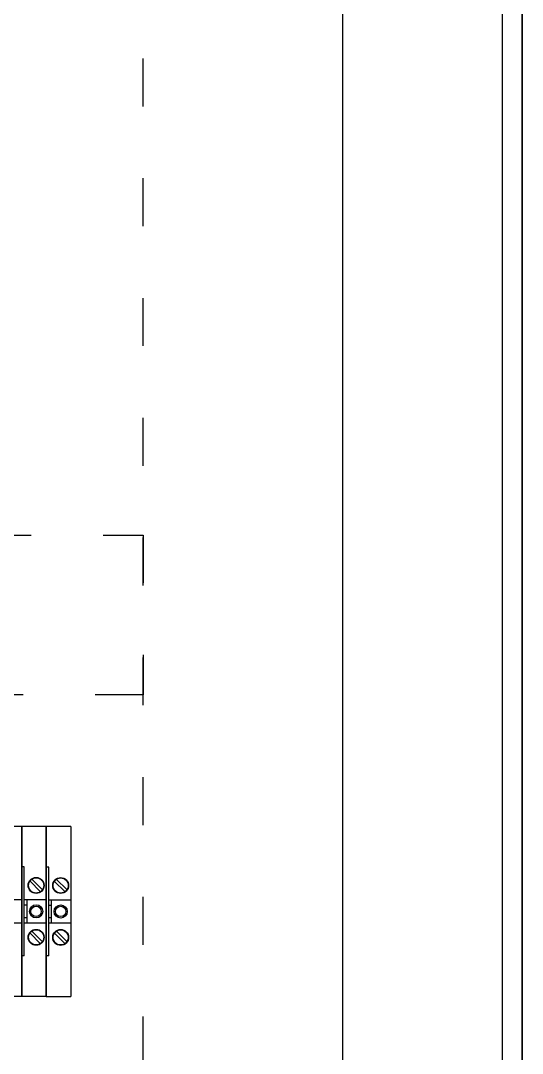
# Model space of a CAD drawing. Header units: millimetres. Extents: x 14879 to 38758, y -20740 to 1136.
# Drawn here: x 35591.5 to 35717.1, y -7383.9 to -7125.3 of the extents above; entities that cross this region are included whole.
import ezdxf

# ---------------------------------------------------------------- set-up
doc = ezdxf.new("R2010")
doc.units = ezdxf.units.MM
doc.linetypes.add('ACAD_ISO03W100', pattern=[30, 12, -18])
doc.linetypes.add('DOT', pattern=[0.559539, 0, -0.27977, 0, -0.27977])
doc.layers.add('1', color=7, linetype='Continuous')

msp = doc.modelspace()

# ---------------------------------------------------------------- linework, layer by layer
for p, q in [((35717.11, -5903.36), (35717.11, -7858.36)), ((35717.11, -7903.36), (35717.11, -5903.36)), ((35717.11, -7903.36), (35717.11, -5903.36)), ((35717.11, -5903.36), (35717.11, -7858.36)), ((35717.11, -7903.36), (35717.11, -5903.36)), ((35717.11, -5903.36), (35717.11, -7858.36)), ((35712.11, -7898.36), (35712.11, -5908.36)), ((35672.11, -5948.36), (35672.11, -7858.36))]:
    msp.add_line(p, q)
at = {"color": 1, "linetype": 'ACAD_ISO03W100'}
for points in [[(35622.12, -6510.84), (35672.11, -6510.84), (35672.11, -7776.75), (35622.12, -7776.75)], [(35012.11, -7294.11), (35012.11, -7254.11), (35622.12, -7254.11), (35622.12, -7294.11)]]:
    msp.add_lwpolyline(points, close=True, dxfattribs=at)
at = {"layer": '1', "color": 7}
for p, q in [((35591.74, -7327.12), (35585.59, -7327.12)), ((35591.74, -7369.65), (35591.74, -7327.12)), ((35591.74, -7327.13), (35591.74, -7337.26)), ((35597.89, -7327.13), (35591.74, -7327.13)), ((35597.89, -7369.66), (35597.89, -7327.13)), ((35597.89, -7327.15), (35597.89, -7337.27)), ((35604.04, -7327.15), (35597.89, -7327.15)), ((35604.04, -7327.15), (35604.04, -7337.27)), ((35592.34, -7337.26), (35591.74, -7337.26)), ((35591.74, -7337.26), (35591.74, -7359.51)), ((35592.34, -7359.51), (35592.34, -7337.26)), ((35598.49, -7337.27), (35597.89, -7337.27)), ((35597.89, -7337.27), (35597.89, -7359.52)), ((35598.49, -7359.52), (35598.49, -7337.27)), ((35604.04, -7337.27), (35604.04, -7359.52)), ((35596.38, -7343.41), (35593.81, -7340.85)), ((35594.31, -7340.35), (35596.88, -7342.92)), ((35602.53, -7343.43), (35599.96, -7340.86)), ((35600.46, -7340.36), (35603.03, -7342.93)), ((35591.74, -7345.52), (35586.19, -7345.52)), ((35597.89, -7345.53), (35592.34, -7345.53)), ((35592.34, -7346.78), (35593.07, -7346.78)), ((35593.07, -7346.78), (35593.07, -7345.53)), ((35593.07, -7349.98), (35593.07, -7346.78)), ((35604.04, -7345.55), (35598.49, -7345.55)), ((35598.49, -7346.8), (35599.22, -7346.8)), ((35599.22, -7346.8), (35599.22, -7345.55)), ((35599.22, -7350), (35599.22, -7346.8)), ((35586.19, -7351.22), (35591.74, -7351.22)), ((35593.07, -7349.98), (35592.34, -7349.98)), ((35592.34, -7351.23), (35597.89, -7351.23)), ((35593.07, -7351.23), (35593.07, -7349.98)), ((35599.22, -7350), (35598.49, -7350)), ((35598.49, -7351.25), (35604.04, -7351.25)), ((35599.22, -7351.25), (35599.22, -7350)), ((35596.38, -7356.41), (35593.81, -7353.85)), ((35594.31, -7353.35), (35596.88, -7355.92)), ((35602.53, -7356.43), (35599.96, -7353.86)), ((35600.46, -7353.36), (35603.03, -7355.93)), ((35592.34, -7359.51), (35591.74, -7359.51)), ((35591.74, -7359.51), (35591.74, -7369.66)), ((35598.49, -7359.52), (35597.89, -7359.52)), ((35597.89, -7359.52), (35597.89, -7369.67)), ((35604.04, -7359.52), (35604.04, -7369.67)), ((35585.59, -7369.65), (35591.74, -7369.65)), ((35591.74, -7369.66), (35597.89, -7369.66)), ((35597.89, -7369.67), (35604.04, -7369.67))]:
    msp.add_line(p, q, dxfattribs=at)
for centre, radius in [((35595.34, -7341.88), 2), ((35595.34, -7341.88), 1.9), ((35601.49, -7341.9), 2), ((35601.49, -7341.9), 1.9), ((35595.34, -7348.38), 1.65), ((35601.49, -7348.4), 1.65), ((35595.34, -7348.38), 1.3), ((35601.49, -7348.4), 1.3), ((35595.34, -7354.88), 2), ((35595.34, -7354.88), 1.9), ((35601.49, -7354.9), 2), ((35601.49, -7354.9), 1.9)]:
    msp.add_circle(centre, radius, dxfattribs=at)
at = {"layer": '1', "color": 7, "linetype": 'DOT'}
for p in [(35591.74, -7330.88), (35597.89, -7330.9)]:
    msp.add_point(p, dxfattribs=at)

doc.saveas('drawing.dxf')
